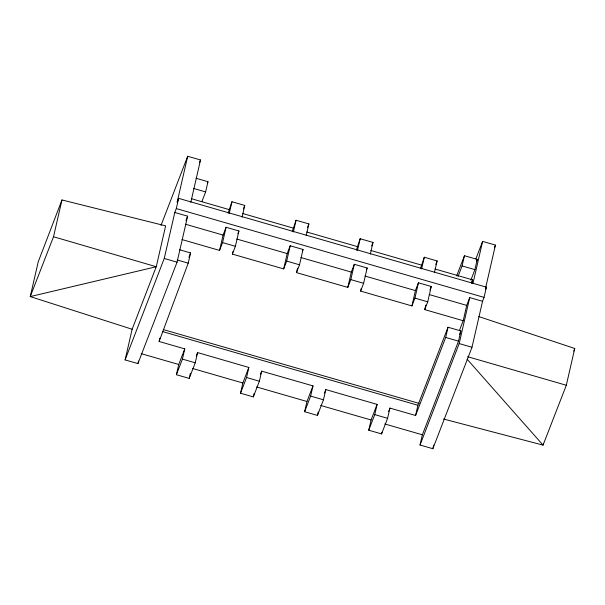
<?xml version="1.0" encoding="UTF-8"?>
<svg xmlns="http://www.w3.org/2000/svg" width="605" height="605" viewBox="0 0 605 605"><rect width="100%" height="100%" fill="white"/><g stroke="black" fill="none" stroke-linecap="round" stroke-linejoin="round"><path stroke-width="0.91" d="M190.809 202.282L200.512 159.977L187.686 156.279L177.136 202.259L178.649 198.357L486.397 287.171L484.053 297.388L482.548 301.29L471.998 347.262L432.855 448.721L420.029 445.023L422.373 434.806L458.514 341.152L460.859 330.935L448.033 327.237L445.688 337.454L415.575 415.491L389.93 408.095L387.586 418.312L381.558 433.921L368.74 430.215L374.76 414.606L377.104 404.39L325.815 389.59L323.471 399.807L317.443 415.416L304.625 411.718L310.645 396.109L312.989 385.892L261.67 371.16L259.371 381.21L253.329 396.91L240.51 393.212L246.553 377.512L248.844 367.454L197.585 352.586L196.247 356.05M132.132 329.256L30.25 296.586L53.52 236.744L61.96 199.96L165.634 225.869L156.256 266.737L132.132 329.256L125.099 359.907L137.925 363.605L177.068 262.154L187.618 216.174L174.792 212.476L164.25 258.456L125.099 359.907M137.925 363.605L138.507 361.056M174.792 212.476L176.305 208.574L178.649 198.357M197.585 352.586L195.241 362.803L189.214 378.412L176.395 374.707L182.415 359.105L184.759 348.881L159.115 341.485L159.894 338.074M159.115 341.485L188.223 263.152L190.567 252.935L179.594 249.767M201.911 201.563L205.632 191.921L207.976 181.704L196.012 178.248M176.395 374.707L178.74 364.49L184.759 348.881M189.214 378.412L190.386 373.3M181.984 239.565L219.562 250.41L223.079 235.08L226.088 227.276L238.915 230.981L235.398 246.303L232.38 254.108L283.677 268.907L286.687 261.103L290.203 245.781L303.029 249.479L299.513 264.809L296.503 272.613L347.792 287.413L350.802 279.608L354.318 264.279L367.144 267.985L363.628 283.306L360.618 291.111L411.907 305.918L414.917 298.114L418.433 282.785L431.259 286.483L427.743 301.812L424.733 309.616L463.203 320.718L466.712 305.389L469.73 297.584L482.548 301.29M228.108 213.141L231.949 201.737L244.775 205.435L242.083 217.157M219.562 250.41L222.572 242.605L226.088 227.276M229.257 213.452L231.949 201.737M232.38 254.108L233.008 251.4M240.51 393.212L242.855 382.995L248.844 367.454M253.329 396.91L254.115 393.507M283.677 268.907L287.193 253.586L290.203 245.781M292.223 231.647L296.064 220.235L308.89 223.933L306.198 235.655M293.372 231.957L296.064 220.235M296.503 272.613L297.531 268.106M304.625 411.718L306.969 401.501L312.989 385.892M317.443 415.416L318.23 412.013M347.792 287.413L351.308 272.084L354.318 264.279M356.337 250.152L360.179 238.741L373.005 242.439L370.313 254.16M357.487 250.462L360.179 238.741M360.618 291.111L361.238 288.411M368.74 430.215L371.084 419.999L377.104 404.39M381.558 433.921L381.952 432.212M411.907 305.918L415.423 290.589L418.433 282.785M420.46 268.65L424.294 257.238L437.12 260.944L434.428 272.658M421.609 268.96L424.294 257.238M424.733 309.616L425.761 305.109M415.575 415.491L417.919 405.274L448.033 327.237M458.038 276.455L462.099 265.928L464.443 255.711L477.262 259.416L474.917 269.633L470.864 280.145M432.855 448.721L433.679 445.114M471.749 283.45L472.573 279.85L435.003 269.006M420.029 445.023L459.18 343.564L469.73 297.584M472.913 283.692L482.616 241.387L495.442 245.093L485.739 287.39M543.479 443.291L543.056 445.121L443.541 419.023M467.09 359.158L543.056 445.121L566.31 385.264L574.75 348.488L478.691 316.536M188.934 257.337L190.567 252.935M61.96 199.96L38.221 261.852L30.25 296.586L156.256 266.737L53.52 236.744M573.744 351.097L574.75 348.488M161.028 225.37L187.686 156.279M199.499 162.601L200.512 159.977M185.947 220.515L187.618 216.174M207.303 183.459L207.976 181.704M243.437 208.906L244.775 205.435M237.909 233.583L238.915 230.981M307.552 227.404L308.89 223.933M302.356 251.211L303.029 249.479M260.339 374.608L261.67 371.16M371.667 245.91L373.005 242.439M366.471 269.717L367.144 267.985M324.477 393.061L325.815 389.59M435.781 264.408L437.12 260.944M429.921 289.954L431.259 286.483M388.591 411.559L389.93 408.095M456.662 275.88L464.443 255.711M475.87 258.88L482.616 241.387M476.589 261.163L477.262 259.416M471.56 282.474L472.573 279.85M459.482 330.353L463.203 320.718M459.505 334.436L460.859 330.935M494.429 247.717L495.442 245.093M485.497 289.508L486.397 287.171M193.668 188.465L205.632 191.921M462.099 265.928L474.917 269.633M191.361 198.697L228.94 209.542M242.658 213.497L293.054 228.04M306.773 232.002L357.169 246.545M370.888 250.5L421.284 265.043M176.305 208.574L484.053 297.388M185.501 224.236L223.079 235.08M236.797 239.043L287.193 253.586M300.912 257.541L351.308 272.084M365.034 276.046L415.423 290.589M429.142 294.544L466.712 305.389M222.572 242.605L235.398 246.303M286.687 261.103L299.513 264.809M350.802 279.608L363.628 283.306M414.917 298.114L427.743 301.812M177.25 259.984L188.223 263.152M445.688 337.454L458.514 341.152M164.25 258.456L177.068 262.154M459.18 343.564L471.998 347.262M467.597 356.685L566.31 385.264M163.388 329.604L419.189 403.422M162.367 331.525L417.919 405.274M246.553 377.512L259.371 381.21M182.415 359.105L195.241 362.803M310.645 396.109L323.471 399.807M374.76 414.606L387.586 418.312M141.162 353.645L178.74 364.49M192.458 368.453L242.855 382.995M256.573 386.958L306.969 401.501M320.688 405.456L371.084 419.999M384.803 423.961L422.373 434.806"/></g></svg>
